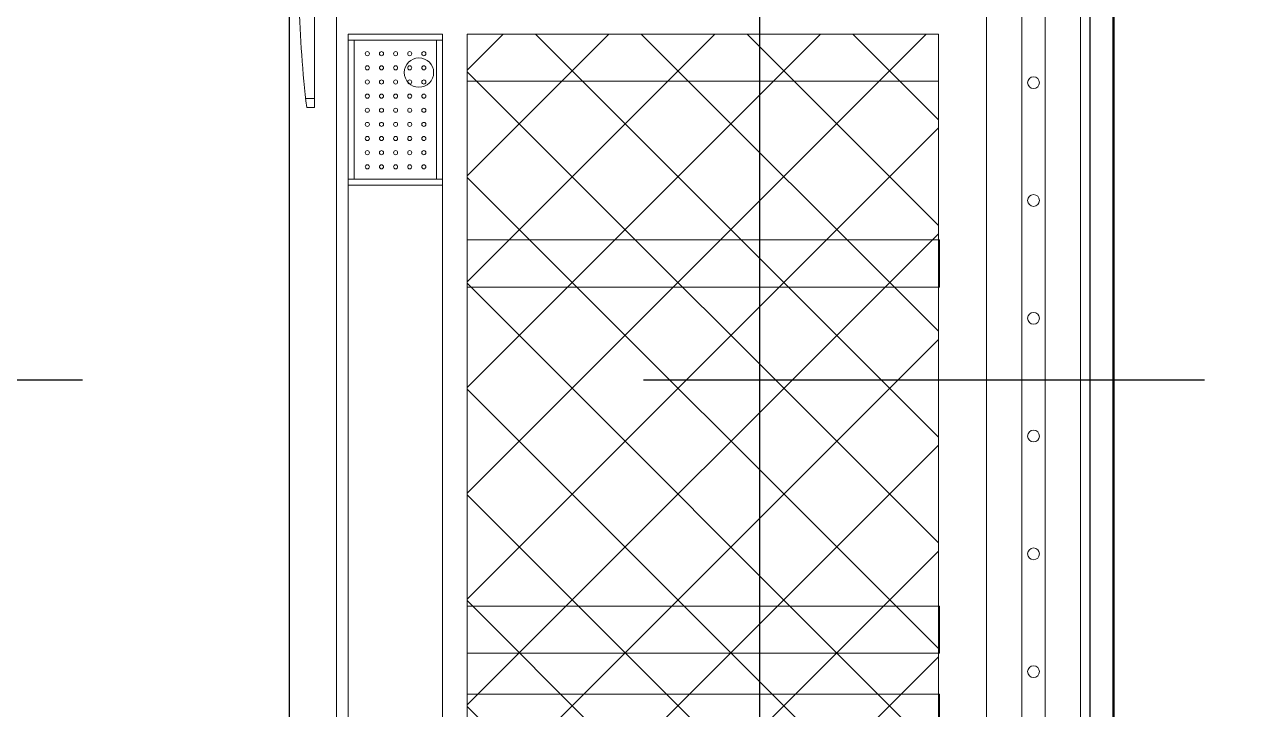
# Model space of a CAD drawing. Header units: millimetres. Extents: x 12325263 to 13848842, y -1463133 to 573208.
# Drawn here: x 12590572 to 12591608, y -826097 to -825515 of the extents above; entities that cross this region are included whole.
import ezdxf
from ezdxf.xclip import XClip

# ---------------------------------------------------------------- set-up
doc = ezdxf.new("R2010")
doc.units = ezdxf.units.MM
doc.header["$LTSCALE"] = 1000
doc.header["$XCLIPFRAME"] = 0
for name, pattern in [('ACAD_ISO02W100', [15, 12, -3]), ('DASHED', [19.05, 12.7, -6.35]), ('DOTE', [2.42, 2, -0.2, 0.02, -0.2])]:
    doc.linetypes.add(name, pattern=pattern)
for name, color, linetype in [('A-AXIS', 16, 'DOTE'), ('A-WALL', 5, 'Continuous'), ('fur202301', 252, 'Continuous'), ('WALL', 5, 'Continuous'), ('WALL-SHATCH', 8, 'Continuous'), ('建筑-楼板开洞', 251, 'Continuous')]:
    doc.layers.add(name, color=color, linetype=linetype)

# ---------------------------------------------------------------- blocks, each defined once
blk = doc.blocks.new('adgshg13-A$C7F010FC0')
at = {"layer": 'WALL-SHATCH'}
h = blk.add_hatch(color=256, dxfattribs=at)
h.dxf.hatch_style = 1
h.paths.add_polyline_path([(-60384.2, -16880.9), (-763.2, 197.5), (12587.6, -13153.3), (12587.6, -157996), (-162964.9, -188820.4), (-171262.4, -180522.9), (-171262.4, -31310.9), (-150707.2, -10755.7), (-131860.1, -7980.9), (-99162.4, -7980.9), (-99162.4, -4980.9), (-76620.4, -4980.9), (-70107.7, -16880.9)], flags=16)
h.paths.add_polyline_path([(-60091.2, -16380.9), (-646.9, 646.9), (12987.6, -12987.6), (12987.6, -158331.9), (-163100.6, -189250.4), (-171662.4, -180688.6), (-171662.4, -31145.2), (-150777.9, -10260.7), (-131896.7, -7480.9), (-99562.4, -7480.9), (-99562.4, -4580.9), (-76365.6, -4580.9), (-69907.5, -16380.9)])
blk = doc.blocks.new('A$C4C7A72D3')
at = {"layer": 'WALL', "color": 1}
blk.add_blockref('adgshg13-A$C7F010FC0', (210433, 205503.6), dxfattribs=at)
blk = doc.blocks.new('qlzw')
at = {"layer": 'A-AXIS'}
blk.add_line((12457766.8, 979489.8), (12457766.8, 1082089.8), dxfattribs=at)
blk = doc.blocks.new('asdgag2019061010022327052')
at = {"lineweight": 0}
h = blk.add_hatch(dxfattribs=at)
h.set_pattern_fill('ANSI37', color=1, scale=20, angle=180)
h.paths.add_polyline_path([(663.5, -549), (63.3, -549), (63.3, -149), (663.5, -149)])
h.paths.add_polyline_path([(1336.5, -549), (1936.7, -549), (1936.7, -149), (1336.5, -149)])
for p, q in [((1300, 0), (0, 0)), ((0, -20), (1300, -20)), ((0, -700), (1300, -700))]:
    blk.add_line(p, q)
at = {"color": 1, "lineweight": 0}
for p, q in [((700, -28.2), (45, -28.2)), ((45, -108.2), (690, -108.2)), ((103.3, -148), (63.3, -148)), ((178, -148), (138, -148)), ((448.8, -148), (488.8, -148)), ((614.7, -149), (574.7, -149)), ((103.3, -549), (63.3, -549)), ((178, -549), (138, -549)), ((442, -549), (452, -549)), ((448.8, -549), (488.8, -549)), ((614.7, -549), (574.7, -549)), ((663.4, -570), (63.6, -570)), ((535.3, -570), (535.3, -650)), ((540.3, -570), (540.3, -650)), ((658.4, -575), (540.3, -575)), ((658.4, -650), (658.4, -570)), ((663.4, -650), (663.4, -570)), ((63.6, -650), (663.4, -650)), ((540.3, -645), (658.4, -645)), ((705, -660), (35, -660))]:
    blk.add_line(p, q, dxfattribs=at)
at = {"color": 1, "linetype": 'ACAD_ISO02W100', "lineweight": 0, "ltscale": 0.2}
for p, q in [((45, -58.2), (699.7, -58.2)), ((45, -78.2), (699.7, -78.2))]:
    blk.add_line(p, q, dxfattribs=at)
at = {"color": 1, "linetype": 'ACAD_ISO02W100', "lineweight": 0, "ltscale": 2.5}
for p, q in [((103.3, -148), (103.3, -549)), ((138, -148), (138, -549)), ((178, -148), (178, -549)), ((448.8, -148), (448.8, -549)), ((488.8, -148), (488.8, -549)), ((623.5, -149), (623.5, -549)), ((663.5, -149), (663.5, -544))]:
    blk.add_line(p, q, dxfattribs=at)
at = {"color": 1, "lineweight": 0}
blk.add_lwpolyline([(663.5, -549), (63.3, -549), (63.3, -149), (663.5, -149)], close=True, dxfattribs=at)
at = {"color": 1, "linetype": 'DASHED', "lineweight": 0, "ltscale": 0.35}
blk.add_lwpolyline([(601.2, -678.7), (601.2, -685.3, 0.022052), (690.7, -691.8), (708.6, -691.8, 0.414214), (718.6, -681.8), (719, -678.7)], format="xyb", close=True, dxfattribs=at)
blk.add_lwpolyline([(608.8, -678.7), (608.8, -686.2)], dxfattribs=at)
at = {"color": 1, "lineweight": 0}
for centre, radius in [((122.3, -68.2), 5), ((122.3, -68.2), 5), ((222.3, -68.2), 5), ((322.3, -68.2), 5), ((422.3, -68.2), 5), ((522.3, -68.2), 5), ((622.3, -68.2), 5), ((630.9, -590), 12.5), ((550.9, -585.8), 1.75), ((562.9, -585.8), 1.75), ((574.9, -585.8), 1.75), ((586.9, -585.8), 1.75), ((598.9, -585.8), 1.75), ((610.9, -585.8), 1.75), ((622.9, -585.8), 1.75), ((634.9, -585.8), 1.75), ((646.9, -585.8), 1.75), ((550.9, -597.8), 1.75), ((562.9, -597.8), 1.75), ((574.9, -597.8), 1.75), ((586.9, -597.8), 1.75), ((598.9, -597.8), 1.75), ((610.9, -597.8), 1.75), ((622.9, -597.8), 1.75), ((634.9, -597.8), 1.75), ((646.9, -597.8), 1.75), ((550.9, -609.8), 1.75), ((562.9, -609.8), 1.75), ((574.9, -609.8), 1.75), ((586.9, -609.8), 1.75), ((598.9, -609.8), 1.75), ((610.9, -609.8), 1.75), ((622.9, -609.8), 1.75), ((634.9, -609.8), 1.75), ((646.9, -609.8), 1.75), ((550.9, -621.8), 1.75), ((562.9, -621.8), 1.75), ((574.9, -621.8), 1.75), ((586.9, -621.8), 1.75), ((598.9, -621.8), 1.75), ((610.9, -621.8), 1.75), ((622.9, -621.8), 1.75), ((634.9, -621.8), 1.75), ((646.9, -621.8), 1.75), ((550.9, -633.8), 1.75), ((562.9, -633.8), 1.75), ((574.9, -633.8), 1.75), ((586.9, -633.8), 1.75), ((598.9, -633.8), 1.75), ((610.9, -633.8), 1.75), ((622.9, -633.8), 1.75), ((634.9, -633.8), 1.75), ((646.9, -633.8), 1.75)]:
    blk.add_circle(centre, radius, dxfattribs=at)
blk = doc.blocks.new('sdfgsdffhg')
at = {"layer": 'fur202301', "xscale": -1, "rotation": 270}
blk.add_blockref('asdgag2019061010022327052', (10413.4, 47869.6, 0), dxfattribs=at)

msp = doc.modelspace()

# ---------------------------------------------------------------- block references
ref = msp.add_blockref('A$C4C7A72D3', (12385714.9, -906209.5), dxfattribs=dict(rotation=350.041249254255))
XClip(ref).set_block_clipping_path([(223442.8584877662, 85923.1187333744), (220542.7961432356, 85923.1422391906), (220542.8579492103, 89292.823275506), (211526.9150355905, 89292.8101311298), (210631.4331447985, 94392.8080583527), (206113.3685902953, 94392.8025418455), (206001.4315187763, 95030.3127344656), (204376.2826588508, 94744.9613686837), (203364.4570056833, 100506.9030052917), (197947.3947122637, 99555.7482674252), (192482.3428474721, 130679.4765393781), (190118.7804593667, 130264.4504016289), (191623.4071957469, 121695.6427078634), (177046.6486519482, 119136.2011700841), (175707.6223907359, 126760.8483765714), (173902.988371335, 128026.4039125028), (169528.3854461554, 127258.2903269802), (169070.0967394859, 129868.3614864857), (163308.2517458182, 128856.6693391807), (163766.52659606, 126246.6171700556), (159679.1795131005, 125528.9180921423), (170669.6888374612, 62935.797914044), (167222.1989369914, 62330.4650948944), (167939.7759490944, 58243.6808593175), (171386.9528796654, 58848.2912487988), (172857.0656793863, 50477.0032648193), (165962.5026008021, 49266.4230898353), (168037.7813034765, 37447.1796448426), (140649.9584970828, 32638.2390106404), (115387.9799239188, 28202.5781787895), (95598.7254695911, 140907.4332163476), (226939.476109907, 163968.8668500402), (240128.6952811591, 88852.8973128139)])

# ---------------------------------------------------------------- next in the draw order: hatches: boundary and pattern name
at = {"layer": '建筑-楼板开洞'}
h = msp.add_hatch(dxfattribs=at)
h.set_pattern_fill('DASH', color=256, scale=500)
h.set_pattern_definition([(0, (0, 0), (476.25, 476.25), [476.25, -476.25])])
h.paths.add_polyline_path([(12597696.7, -842386.8), (12590696.8, -842386.9), (12590697.1, -843986.8), (12595796.8, -843986.9), (12595797.1, -849736.9), (12588796.8, -849736.8), (12588796.8, -851936.8), (12564896.8, -851936.8), (12564896.8, -816186.8), (12568846.8, -816186.8), (12568846.8, -816040), (12568846.8, -807536.8), (12574696.8, -807536.8), (12574696.8, -810386.8), (12575896.8, -810386.8), (12579055.2, -810386.8), (12580496.9, -811828.2), (12580696.9, -819086.9), (12595696.9, -819086.7), (12595696.9, -812786.8), (12597696.7, -812786.8)])

# ---------------------------------------------------------------- next in the draw order: block references
at = {"color": 2}
msp.add_blockref('qlzw', (133430, -1881876.5), dxfattribs=at)

# ---------------------------------------------------------------- next in the draw order: block references
msp.add_blockref('sdfgsdffhg', (12581083.9, -874056.8, 0))

# ---------------------------------------------------------------- next in the draw order: linework, layer by layer
at = {"layer": 'A-WALL'}
msp.add_line((12591496.7, -826786.8), (12591496.7, -822986.5), dxfattribs=at)

doc.saveas('drawing.dxf')
